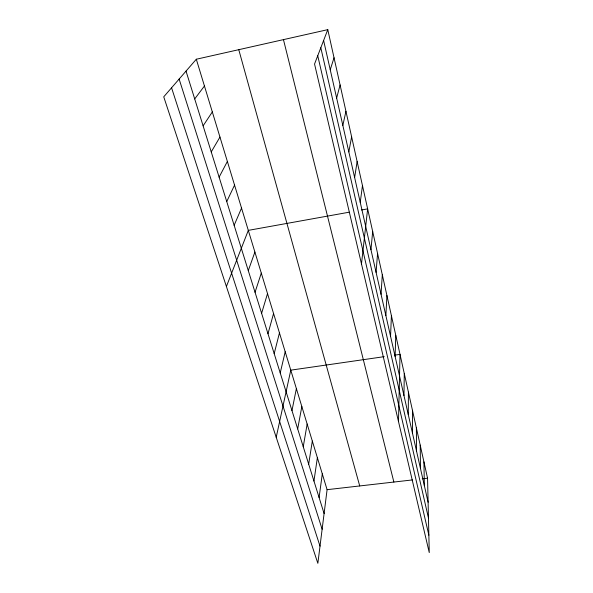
<?xml version="1.0" encoding="UTF-8"?>
<svg xmlns="http://www.w3.org/2000/svg" width="593" height="593" viewBox="0 0 593 593"><rect width="100%" height="100%" fill="white"/><g stroke="black" fill="none" stroke-linecap="round" stroke-linejoin="round"><path stroke-width="0.89" d="M408.266 414.566L408.414 392.143M403.959 395.538L404.278 373.523M398.496 421.571L400.016 354.384L394.753 355.14M395.108 356.408L395.768 335.297M390.557 336.298L391.41 315.676M385.873 315.602L386.925 295.514M381.047 294.291L382.307 274.774M376.081 272.335L377.563 253.441M370.966 249.72L372.678 231.485M361.485 263.922L367.645 208.877L361.508 209.981M196.313 59.233L327.091 489.677L317.855 563.35L163.742 96.822L196.313 59.233L327.781 29.65L427.56 478.203L429.258 552.572L314.549 64.029L327.781 29.65M360.24 202.346L362.464 185.587M319.093 497.505L322.296 473.881M313.949 481.034L317.374 457.685M354.621 177.522L357.127 161.578M308.671 464.126L312.326 441.073M303.253 446.759L307.152 424.032M348.825 151.89L351.619 136.835M297.686 428.924L301.837 406.546M291.971 410.601L296.381 388.585M276.212 437.286L290.778 370.151L384.227 356.66M342.836 125.419L345.941 111.306M280.222 372.953L285.196 351.768M274.188 353.628L279.459 332.895M336.639 98.053L340.085 84.962M267.992 333.755L273.566 313.512M261.609 313.312L267.517 293.587M330.242 69.752L334.029 57.758M255.042 292.275L261.291 273.106M248.282 270.608L254.894 252.047M226.407 286.515L248.311 230.373L349.233 212.19M234.146 225.296L241.536 208.069M226.741 201.59L234.554 185.105M219.114 177.137L227.371 161.444M211.241 151.904L219.959 137.065M203.11 125.849L212.324 111.929M194.704 98.927L204.444 86M327.091 489.677L412.431 479.93M422.223 478.81L427.56 478.203M171.57 87.794L320.012 546.153M179.13 79.069L322.132 529.245M186.024 71.108L324.097 513.553M238.771 49.679L359.721 485.949M283.454 39.627L393.871 482.05M317.737 55.742L428.858 535.183M320.813 47.751L428.472 518.089M323.615 40.472L428.109 502.256M423.928 461.865L424.351 485.652M420.2 445.113L420.489 468.596M416.375 427.916L416.531 451.08M412.446 410.267L412.454 433.075"/></g></svg>
